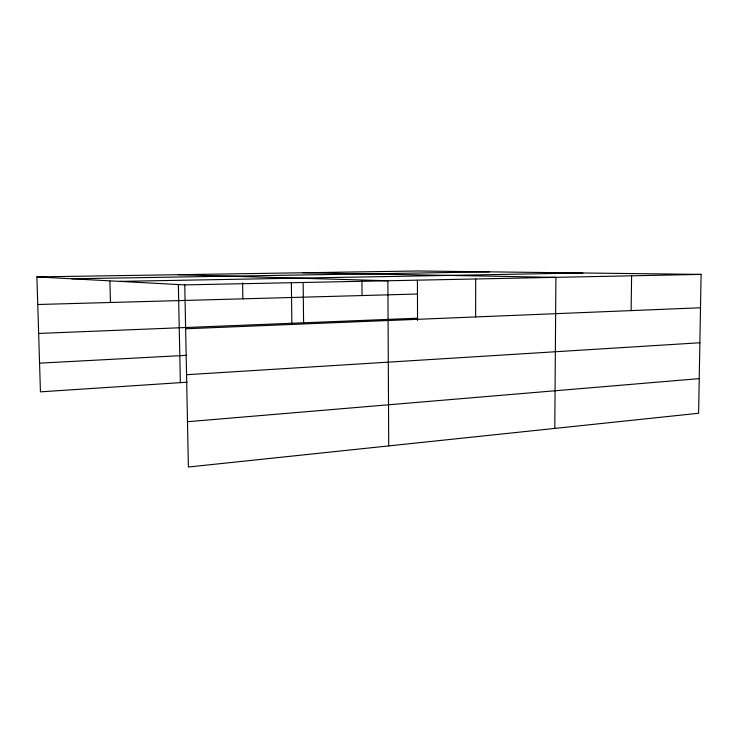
<?xml version="1.0" encoding="UTF-8"?>
<svg xmlns="http://www.w3.org/2000/svg" width="738" height="738" viewBox="0 0 738 738"><rect width="100%" height="100%" fill="white"/><g stroke="black" fill="none" stroke-linecap="round" stroke-linejoin="round"><path stroke-width="1.11" d="M475.632 316.943L475.687 278.982M554.791 428.409L555.899 277.35L303.032 272.765M631.147 310.597L631.59 275.809M36.9 276.907L417.404 270.984L701.1 274.398L698.609 413.262L188.384 467.016L184.758 284.896L36.9 276.907L40.442 391.85L187.194 382.201M187.48 421.712L699.227 378.631M186.548 374.71L699.873 342.764M39.557 363.151L186.659 355.329M38.644 333.447L417.533 318.207M185.635 328.779L700.5 307.774M37.749 304.499L417.468 294.019M184.758 284.896L701.1 274.398M119.75 281.381L582.882 272.977M71.817 278.789L489.312 271.852M178.162 274.711L387.884 280.763L388.714 445.909M109.916 281.335L110.451 302.488M178.365 284.84L180.367 382.653M242.608 282.848L242.857 298.835M291.362 282.728L291.87 324.443M303.143 282.746L303.595 322.792M361.943 280.883L362.044 295.551M417.431 280.2L417.542 320.467"/></g></svg>
